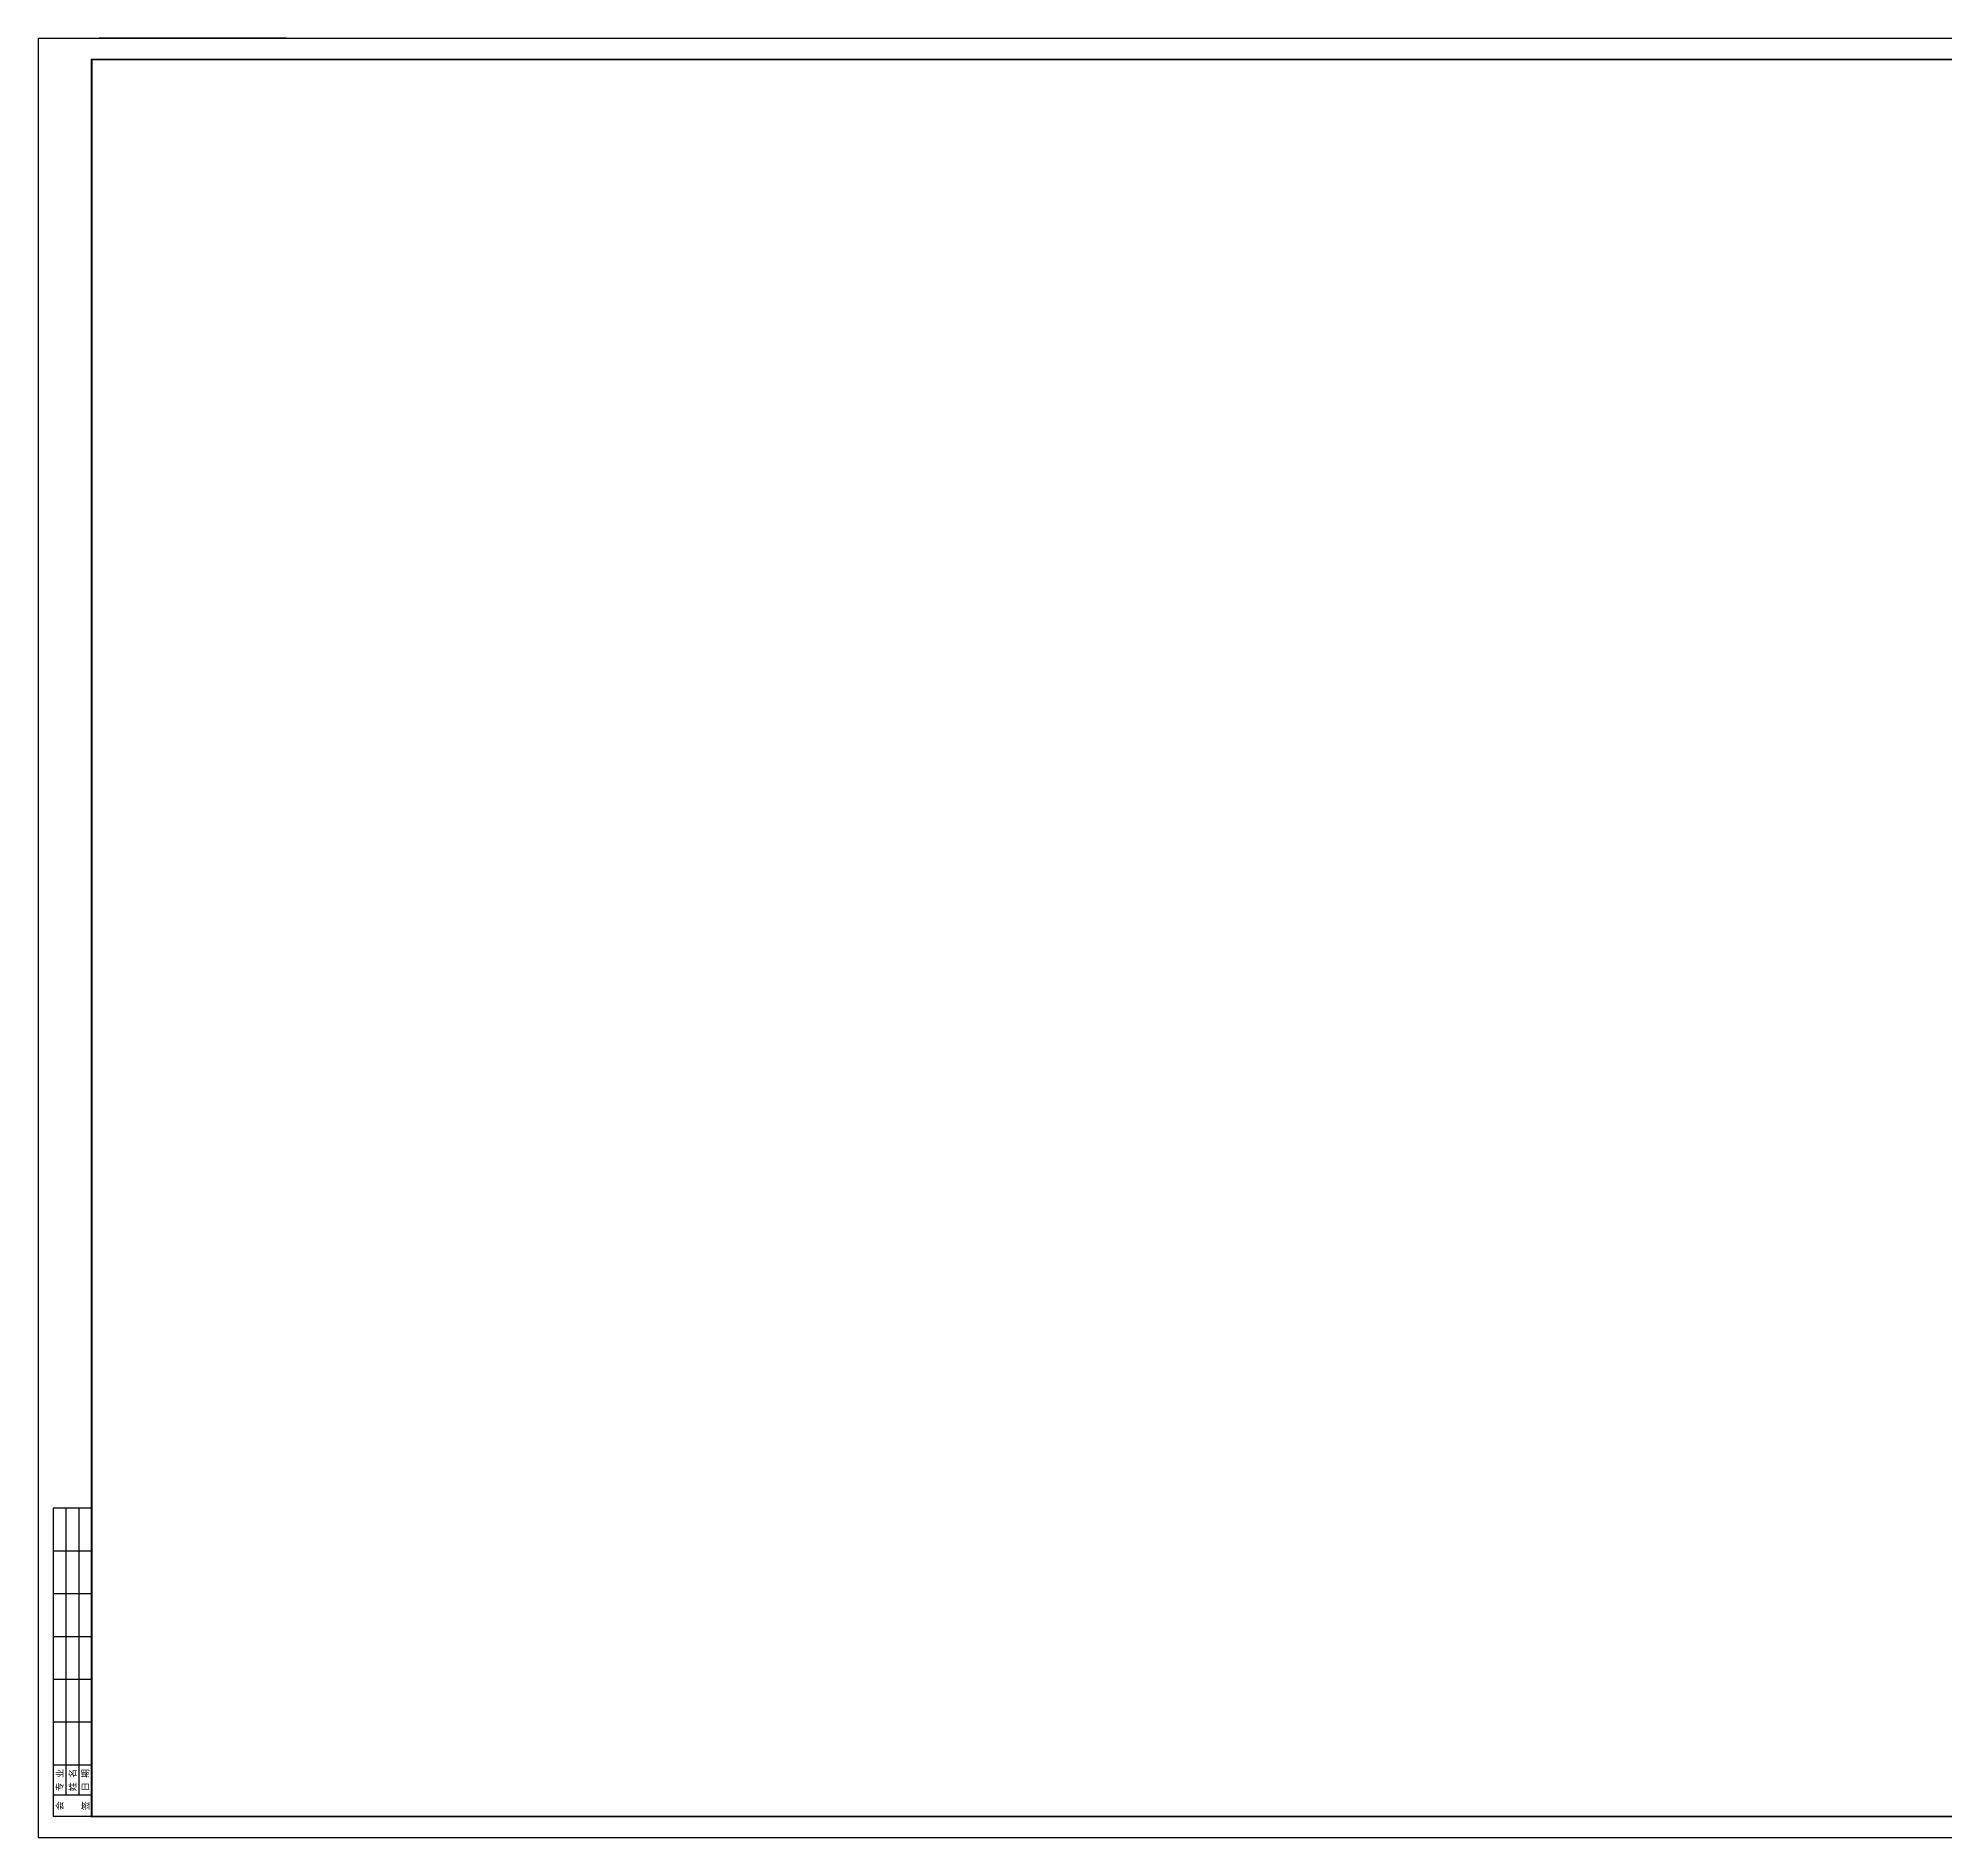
# Model space of a CAD drawing. Extents: x 0 to 1783, y 0 to 841.
# Drawn here: x 0 to 892, y 0 to 841 of the extents above; entities that cross this region are included whole.
import ezdxf
from ezdxf.enums import TextEntityAlignment as Align

# ---------------------------------------------------------------- set-up
doc = ezdxf.new("R2010")
doc.units = 0
doc.header["$MEASUREMENT"] = 0
doc.layers.get('0').update_dxf_attribs({"linetype": 'CONTINUOUS'})
doc.styles.add('HUALUC', font='SimSun.ttf')

msp = doc.modelspace()

# ---------------------------------------------------------------- linework, layer by layer
for p, q in [((0, 841), (1783, 841)), ((0, 841), (0, 0)), ((116, 841), (28.45, 841)), ((7, 154), (7, 10)), ((25, 154), (7, 154)), ((13, 154), (13, 20)), ((19, 154), (19, 20)), ((25, 134), (7, 134)), ((25, 114), (7, 114)), ((25, 94), (7, 94)), ((25, 74), (7, 74)), ((25, 54), (7, 54)), ((25, 34), (7, 34)), ((25, 20), (7, 20)), ((25, 10), (7, 10)), ((1783, 0), (0, 0))]:
    msp.add_line(p, q)
at = {"const_width": 0.8, "flags": 128}
msp.add_lwpolyline([(1773, 831), (25, 831), (25, 10), (1773, 10)], close=True, dxfattribs=at)

# ---------------------------------------------------------------- texts
at = {"style": 'HUALUC'}
for s, p in [('专 业', (10, 27)), ('姓 名', (16, 27)), ('日 期', (22, 27)), ('会', (10, 15)), ('签', (22, 15))]:
    msp.add_text(s, height=3, rotation=90, dxfattribs=at).set_placement(p, align=Align.MIDDLE)

doc.saveas('drawing.dxf')
